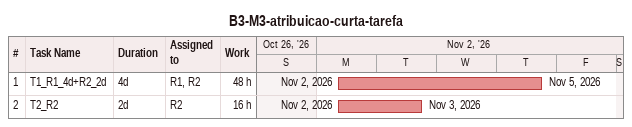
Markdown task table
B3-M3-atribuicao-curta-tarefa

| ID | Task | Duration | Start | Finish | Resources | Work (h) |
|---|---|---|---|---|---|---|
| 1 | T1_R1_4d+R2_2d | 4d | 2026-11-02 | 2026-11-05 | R1, R2 | 48 |
| 2 | T2_R2 | 2d | 2026-11-02 | 2026-11-03 | R2 | 16 |
